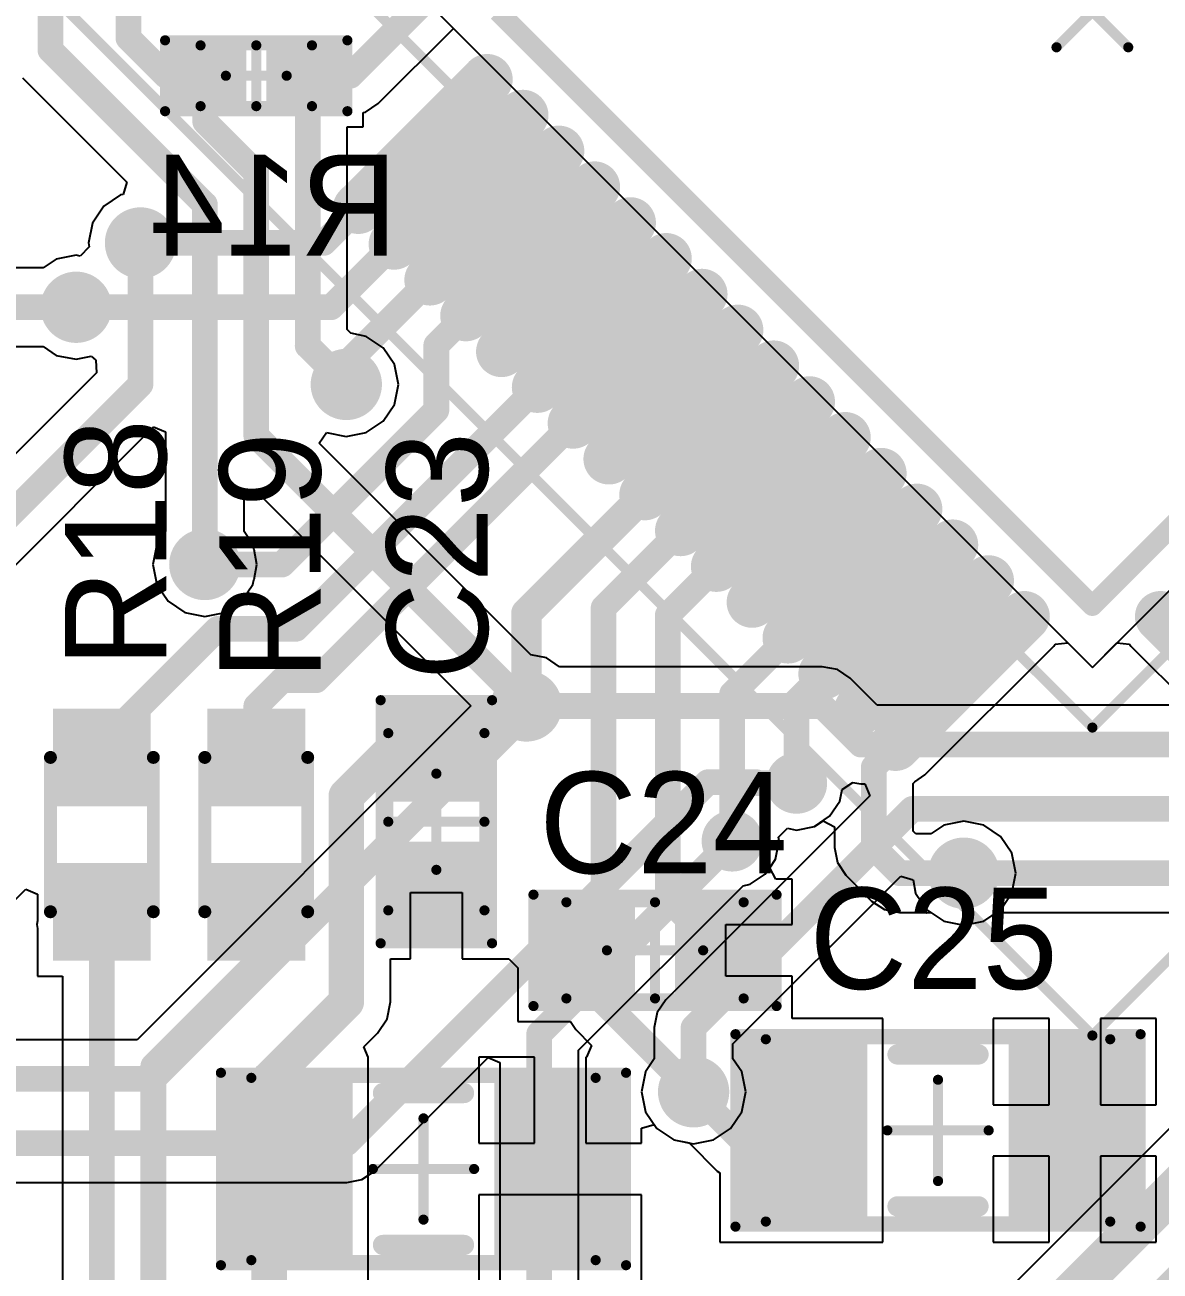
# Model space of a CAD drawing. Header units: millimetres. Extents: x 119.5 to 187.2, y 82 to 144.9.
# Drawn here: x 144.15 to 155.35, y 110.88 to 123.18 of the extents above; entities that cross this region are included whole.
import ezdxf

# ---------------------------------------------------------------- set-up
doc = ezdxf.new("R2010")
doc.units = ezdxf.units.MM
for name, color, linetype in [('BottomLayer', 5, 'Continuous'), ('BottomOverlay', 54, 'Continuous'), ('BottomPaste', 16, 'Continuous'), ('BottomSolder', 6, 'Continuous'), ('KeepOutLayer', 6, 'Continuous'), ('Mechanical13', 56, 'Continuous'), ('Mechanical15', 56, 'Continuous'), ('MultiLayer', 9, 'Continuous'), ('TopLayer', 1, 'Continuous'), ('TopOverlay', 2, 'Continuous'), ('TopPaste', 8, 'Continuous'), ('TopSolder', 216, 'Continuous'), ('ViaHoleLayer', 16, 'Continuous')]:
    doc.layers.add(name, color=color, linetype=linetype)

msp = doc.modelspace()

# ---------------------------------------------------------------- linework, layer by layer
at = {"layer": 'BottomLayer'}
for p, q in [((154.686, 116.84), (161.163, 123.317)), ((147.635, 122.407), (148.377, 123.149)), ((148.377, 123.149), (154.686, 116.84)), ((144.124, 122.661), (145.153, 121.632)), ((147.485, 122.318), (147.508, 122.323)), ((147.485, 122.178), (147.485, 122.318)), ((147.508, 122.323), (147.635, 122.407)), ((147.327, 120.176), (147.327, 122.178)), ((147.327, 122.178), (147.485, 122.178)), ((145.153, 121.632), (145.116, 121.511)), ((145.091, 121.506), (144.925, 121.394)), ((145.116, 121.511), (145.091, 121.506)), ((144.925, 121.394), (144.813, 121.228)), ((144.813, 121.228), (144.774, 121.031)), ((144.782, 120.992), (144.692, 120.902)), ((144.774, 121.031), (144.782, 120.992)), ((144.456, 120.871), (144.327, 120.784)), ((144.653, 120.91), (144.456, 120.871)), ((144.692, 120.902), (144.653, 120.91)), ((144.327, 120.784), (143.637, 120.784)), ((147.364, 120.139), (147.327, 120.176)), ((147.517, 120.109), (147.364, 120.139)), ((147.683, 119.997), (147.517, 120.109)), ((143.798, 120.008), (144.327, 120.008)), ((144.327, 120.008), (144.456, 119.921)), ((147.795, 119.831), (147.683, 119.997)), ((144.456, 119.921), (144.653, 119.882)), ((144.653, 119.882), (144.801, 119.912)), ((144.801, 119.912), (144.846, 119.875)), ((144.846, 119.875), (144.853, 119.748)), ((144.853, 119.748), (142.747, 117.642)), ((147.834, 119.634), (147.795, 119.831)), ((147.795, 119.437), (147.834, 119.634)), ((147.683, 119.271), (147.795, 119.437)), ((147.517, 119.159), (147.683, 119.271)), ((143.296, 117.093), (145.417, 119.214)), ((145.417, 119.214), (145.535, 119.165)), ((145.535, 119.165), (145.535, 118.182)), ((147.053, 119.054), (147.123, 119.159)), ((147.123, 119.159), (147.32, 119.12)), ((147.32, 119.12), (147.517, 119.159)), ((149.142, 116.964), (147.053, 119.054)), ((146.311, 118.53), (146.429, 118.579)), ((146.311, 118.182), (146.311, 118.53)), ((146.429, 118.579), (148.549, 116.459)), ((145.535, 118.182), (145.448, 118.053)), ((146.398, 118.053), (146.311, 118.182)), ((145.448, 118.053), (145.409, 117.856)), ((146.407, 118.008), (146.398, 118.053)), ((146.409, 118.005), (146.407, 118.008)), ((146.438, 117.856), (146.409, 118.005)), ((145.409, 117.856), (145.448, 117.659)), ((146.409, 117.707), (146.438, 117.856)), ((145.448, 117.659), (145.56, 117.493)), ((146.286, 117.493), (146.398, 117.659)), ((146.398, 117.659), (146.407, 117.704)), ((146.407, 117.704), (146.409, 117.707)), ((145.56, 117.493), (145.726, 117.381)), ((146.12, 117.381), (146.286, 117.493)), ((145.726, 117.381), (145.923, 117.342)), ((145.923, 117.342), (146.12, 117.381)), ((149.295, 116.934), (149.142, 116.964)), ((149.424, 116.847), (149.295, 116.934)), ((152.019, 116.847), (149.424, 116.847)), ((152.168, 116.818), (152.019, 116.847)), ((152.294, 116.734), (152.168, 116.818)), ((152.561, 116.466), (152.294, 116.734)), ((148.549, 116.459), (145.254, 113.164)), ((158.678, 116.466), (152.561, 116.466)), ((152.215, 115.635), (152.321, 115.705)), ((152.321, 115.705), (152.4, 115.69)), ((152.4, 115.69), (152.439, 115.69)), ((152.439, 115.69), (152.488, 115.572)), ((152.488, 115.572), (150.474, 113.559)), ((152.193, 115.52), (152.215, 115.635)), ((152.092, 115.37), (152.193, 115.52)), ((151.942, 115.269), (152.092, 115.37)), ((151.586, 115.162), (151.675, 115.252)), ((151.675, 115.252), (151.765, 115.234)), ((151.765, 115.234), (151.942, 115.269)), ((151.558, 114.948), (151.593, 115.126)), ((151.593, 115.126), (151.586, 115.162)), ((151.457, 114.798), (151.558, 114.948)), ((149.613, 113.06), (151.238, 114.684)), ((151.137, 113.123), (152.794, 114.779)), ((151.238, 114.684), (151.307, 114.698)), ((151.307, 114.698), (151.457, 114.798)), ((152.794, 114.779), (152.915, 114.742)), ((152.915, 114.742), (152.941, 114.611)), ((152.941, 114.611), (153.053, 114.445)), ((153.053, 114.445), (153.219, 114.333)), ((153.219, 114.333), (153.416, 114.294)), ((153.416, 114.294), (153.613, 114.333)), ((153.613, 114.333), (153.742, 114.42)), ((153.742, 114.42), (155.753, 114.42)), ((150.474, 113.559), (150.39, 113.433)), ((150.39, 113.433), (150.361, 113.284)), ((150.361, 113.284), (150.361, 112.975)), ((145.254, 113.164), (143.371, 113.164)), ((151.137, 112.975), (151.137, 113.123)), ((147.599, 111.866), (148.719, 112.987)), ((148.719, 112.987), (148.837, 112.938)), ((149.613, 108.948), (149.613, 113.06)), ((150.361, 112.975), (150.274, 112.846)), ((151.224, 112.846), (151.137, 112.975)), ((148.837, 112.938), (148.837, 108.948)), ((150.274, 112.846), (150.235, 112.649)), ((151.263, 112.649), (151.224, 112.846)), ((150.235, 112.649), (150.274, 112.452)), ((151.224, 112.452), (151.263, 112.649)), ((150.274, 112.452), (150.386, 112.286)), ((151.112, 112.286), (151.224, 112.452)), ((150.386, 112.286), (150.552, 112.174)), ((150.946, 112.174), (151.112, 112.286)), ((155.448, 112.287), (153.097, 109.937)), ((150.552, 112.174), (150.749, 112.135)), ((150.749, 112.135), (150.946, 112.174)), ((147.473, 111.782), (147.599, 111.866)), ((147.599, 111.866), (147.599, 111.866)), ((147.599, 111.866), (147.599, 111.866)), ((138.938, 111.753), (147.324, 111.753)), ((147.324, 111.753), (147.473, 111.782))]:
    msp.add_line(p, q, dxfattribs=at)
for points, const_width in [([(147.36, 122.682), (153.924, 129.246)], 0.254), ([(144.399, 122.936), (144.399, 124.347)], 0.254), ([(145.169, 123.055), (145.169, 123.698)], 0.254), ([(145.169, 123.055), (145.542, 122.682)], 0.254), ([(144.399, 122.936), (145.923, 121.412)], 0.254), ([(145.542, 122.682), (145.931, 122.682)], 0.254), ([(145.931, 122.593), (145.931, 122.682)], 0.254), ([(146.939, 122.682), (147.36, 122.682)], 0.254), ([(146.939, 120.015), (146.939, 122.682)], 0.254), ([(145.927, 122.228), (145.931, 122.593)], 0.254), ([(145.927, 122.228), (146.396, 121.758)], 0.254), ([(146.431, 119.126), (146.431, 121.758)], 0.254), ([(145.923, 117.856), (145.923, 121.412)], 0.254), ([(145.288, 119.634), (145.288, 121.031)], 0.254), ([(143.637, 120.396), (144.653, 120.396)], 0.254), ([(146.939, 120.015), (147.32, 119.634)], 0.254), ([(142.367, 116.713), (145.288, 119.634)], 0.254), ([(146.431, 119.126), (149.098, 116.459)], 0.254), ([(145.923, 117.856), (146.05, 117.856)], 0.254), ([(145.415, 112.776), (149.098, 116.459)], 0.254), ([(149.098, 116.459), (152.019, 116.459)], 0.254), ([(152.019, 116.459), (152.4, 116.078)], 0.254), ([(152.4, 116.078), (159.004, 116.078)], 0.254), ([(147.324, 112.141), (150.889, 115.706)], 0.254), ([(150.889, 115.706), (151.371, 115.706)], 0.254), ([(151.371, 115.706), (151.38, 115.697)], 0.254), ([(151.38, 115.697), (151.765, 115.697)], 0.254), ([(150.749, 113.284), (152.908, 115.443)], 0.254), ([(152.908, 115.443), (163.322, 115.443)], 0.254), ([(149.225, 113.221), (151.13, 115.126)], 0.254), ([(153.416, 114.808), (164.465, 114.808)], 0.254), ([(149.225, 108.712), (149.225, 113.221)], 0.254), ([(150.749, 112.649), (150.749, 113.284)], 0.254), ([(139.065, 112.776), (145.415, 112.776)], 0.254), ([(138.938, 112.141), (147.324, 112.141)], 0.254), ([(153.289, 109.474), (155.775, 111.96)], 0.4), ([(153.035, 108.331), (155.956, 111.252)], 0.254)]:
    msp.add_lwpolyline(points, dxfattribs=dict(at, const_width=const_width))
for points, const_width in [([(145.105, 123.055, 1), (145.232, 123.055, 1)], 0.127), ([(145.105, 123.055, 1), (145.232, 123.055, 1)], 0.127), ([(144.335, 122.936, 1), (144.463, 122.936, 1)], 0.127), ([(144.335, 122.936, 1), (144.463, 122.936, 1)], 0.127), ([(145.478, 122.682, 1), (145.605, 122.682, 1)], 0.127), ([(145.478, 122.682, 1), (145.605, 122.682, 1)], 0.127), ([(145.867, 122.682, 1), (145.994, 122.682, 1)], 0.127), ([(145.867, 122.682, 1), (145.994, 122.682, 1)], 0.127), ([(146.875, 122.682, 1), (147.002, 122.682, 1)], 0.127), ([(146.875, 122.682, 1), (147.002, 122.682, 1)], 0.127), ([(147.296, 122.682, 1), (147.423, 122.682, 1)], 0.127), ([(147.296, 122.682, 1), (147.423, 122.682, 1)], 0.127), ([(145.867, 122.593, 1), (145.994, 122.593, 1)], 0.127), ([(145.867, 122.593, 1), (145.994, 122.593, 1)], 0.127), ([(145.864, 122.228, 1), (145.991, 122.228, 1)], 0.127), ([(145.864, 122.228, 1), (145.991, 122.228, 1)], 0.127), ([(146.333, 121.758, 1), (146.46, 121.758, 1)], 0.127), ([(146.368, 121.758, 1), (146.494, 121.758, 1)], 0.127), ([(145.859, 121.412, 1), (145.987, 121.412, 1)], 0.127), ([(145.859, 121.412, 1), (145.987, 121.412, 1)], 0.127), ([(145.163, 121.031, 1), (145.413, 121.031, 1)], 0.25), ([(145.225, 121.031, 1), (145.351, 121.031, 1)], 0.127), ([(144.528, 120.396, 1), (144.778, 120.396, 1)], 0.25), ([(144.589, 120.396, 1), (144.716, 120.396, 1)], 0.127), ([(146.875, 120.015, 1), (147.002, 120.015, 1)], 0.127), ([(146.875, 120.015, 1), (147.002, 120.015, 1)], 0.127), ([(147.195, 119.634, 1), (147.445, 119.634, 1)], 0.25), ([(145.225, 119.634, 1), (145.351, 119.634, 1)], 0.127), ([(145.225, 119.634, 1), (145.351, 119.634, 1)], 0.127), ([(147.256, 119.634, 1), (147.383, 119.634, 1)], 0.127), ([(146.368, 119.126, 1), (146.494, 119.126, 1)], 0.127), ([(146.368, 119.126, 1), (146.494, 119.126, 1)], 0.127), ([(145.798, 117.856, 1), (146.048, 117.856, 1)], 0.25), ([(145.859, 117.856, 1), (145.987, 117.856, 1)], 0.127), ([(145.859, 117.856, 1), (145.987, 117.856, 1)], 0.127), ([(145.987, 117.856, 1), (146.113, 117.856, 1)], 0.127), ([(148.973, 116.459, 1), (149.223, 116.459, 1)], 0.25), ([(149.035, 116.459, 1), (149.161, 116.459, 1)], 0.127), ([(149.035, 116.459, 1), (149.161, 116.459, 1)], 0.127), ([(149.035, 116.459, 1), (149.161, 116.459, 1)], 0.127), ([(151.956, 116.459, 1), (152.083, 116.459, 1)], 0.127), ([(151.956, 116.459, 1), (152.083, 116.459, 1)], 0.127), ([(152.337, 116.078, 1), (152.464, 116.078, 1)], 0.127), ([(152.337, 116.078, 1), (152.464, 116.078, 1)], 0.127), ([(150.826, 115.706, 1), (150.953, 115.706, 1)], 0.127), ([(150.826, 115.706, 1), (150.953, 115.706, 1)], 0.127), ([(151.307, 115.706, 1), (151.434, 115.706, 1)], 0.127), ([(151.307, 115.706, 1), (151.434, 115.706, 1)], 0.127), ([(151.317, 115.697, 1), (151.444, 115.697, 1)], 0.127), ([(151.317, 115.697, 1), (151.444, 115.697, 1)], 0.127), ([(151.665, 115.697, 1), (151.865, 115.697, 1)], 0.2), ([(151.702, 115.697, 1), (151.828, 115.697, 1)], 0.127), ([(152.845, 115.443, 1), (152.971, 115.443, 1)], 0.127), ([(152.845, 115.443, 1), (152.971, 115.443, 1)], 0.127), ([(151.03, 115.126, 1), (151.23, 115.126, 1)], 0.2), ([(151.066, 115.126, 1), (151.194, 115.126, 1)], 0.127), ([(153.291, 114.808, 1), (153.541, 114.808, 1)], 0.25), ([(153.352, 114.808, 1), (153.48, 114.808, 1)], 0.127), ([(149.161, 113.221, 1), (149.288, 113.221, 1)], 0.127), ([(149.161, 113.221, 1), (149.288, 113.221, 1)], 0.127), ([(150.685, 113.284, 1), (150.812, 113.284, 1)], 0.127), ([(150.685, 113.284, 1), (150.812, 113.284, 1)], 0.127), ([(145.351, 112.776, 1), (145.478, 112.776, 1)], 0.127), ([(145.351, 112.776, 1), (145.478, 112.776, 1)], 0.127), ([(150.624, 112.649, 1), (150.874, 112.649, 1)], 0.25), ([(150.685, 112.649, 1), (150.812, 112.649, 1)], 0.127), ([(147.26, 112.141, 1), (147.387, 112.141, 1)], 0.127), ([(147.26, 112.141, 1), (147.387, 112.141, 1)], 0.127)]:
    msp.add_lwpolyline(points, format="xyb", close=True, dxfattribs=dict(at, const_width=const_width))
for points in [[(146.231, 122.432), (146.231, 122.932), (145.631, 122.432), (145.631, 122.932)], [(147.231, 122.432), (147.231, 122.932), (146.631, 122.432), (146.631, 122.932)]]:
    msp.add_solid(points, dxfattribs=at)
at = {"layer": 'BottomPaste'}
for points in [[(146.231, 122.432), (146.231, 122.932), (145.631, 122.432), (145.631, 122.932)], [(147.231, 122.432), (147.231, 122.932), (146.631, 122.432), (146.631, 122.932)]]:
    msp.add_solid(points, dxfattribs=at)
at = {"layer": 'BottomSolder'}
for points, const_width in [([(145.112, 121.031, 1), (145.464, 121.031, 1)], 0.352), ([(144.477, 120.396, 1), (144.829, 120.396, 1)], 0.352), ([(147.144, 119.634, 1), (147.496, 119.634, 1)], 0.352), ([(145.747, 117.856, 1), (146.099, 117.856, 1)], 0.352), ([(148.922, 116.459, 1), (149.274, 116.459, 1)], 0.352), ([(151.614, 115.697, 1), (151.916, 115.697, 1)], 0.302), ([(150.979, 115.126, 1), (151.281, 115.126, 1)], 0.302), ([(153.24, 114.808, 1), (153.592, 114.808, 1)], 0.352), ([(150.573, 112.649, 1), (150.925, 112.649, 1)], 0.352)]:
    msp.add_lwpolyline(points, format="xyb", close=True, dxfattribs=dict(at, const_width=const_width))
for points in [[(146.333, 122.33), (146.333, 123.034), (145.529, 122.33), (145.529, 123.034)], [(147.333, 122.33), (147.333, 123.034), (146.529, 122.33), (146.529, 123.034)]]:
    msp.add_solid(points, dxfattribs=at)
at = {"layer": 'KeepOutLayer'}
for p, q in [((148.209, 123.317), (154.686, 116.84)), ((154.686, 116.84), (161.163, 123.317))]:
    msp.add_line(p, q, dxfattribs=at)
at = {"layer": 'Mechanical13', "const_width": 0.1}
for points in [[(147.615, 123.317), (154.686, 116.246)], [(154.686, 116.246), (161.757, 123.317)], [(145.881, 122.982), (146.981, 122.982)], [(145.881, 122.382), (145.881, 122.982)], [(146.981, 122.382), (146.981, 122.982)], [(145.881, 122.382), (146.981, 122.382)], [(147.734, 116.191), (148.684, 116.191)], [(147.734, 114.441), (147.734, 116.191)], [(148.684, 114.441), (148.684, 116.191)], [(149.493, 113.571), (149.493, 114.521)], [(149.493, 114.521), (151.243, 114.521)], [(151.243, 113.571), (151.243, 114.521)], [(147.734, 114.441), (148.684, 114.441)], [(149.493, 113.571), (151.243, 113.571)], [(151.462, 113.168), (154.862, 113.168)], [(151.462, 111.368), (151.462, 113.168)], [(154.862, 111.368), (154.862, 113.168)], [(146.382, 112.787), (149.782, 112.787)], [(146.382, 110.987), (146.382, 112.787)], [(149.782, 110.987), (149.782, 112.787)], [(151.462, 111.368), (154.862, 111.368)], [(146.382, 110.987), (149.782, 110.987)]]:
    msp.add_lwpolyline(points, dxfattribs=at)
at = {"layer": 'Mechanical13', "const_width": 0.05}
for points in [[(145.856, 122.982, 1), (145.906, 122.982, 1)], [(145.856, 122.982, 1), (145.906, 122.982, 1)], [(146.956, 122.982, 1), (147.006, 122.982, 1)], [(146.956, 122.982, 1), (147.006, 122.982, 1)], [(145.856, 122.382, 1), (145.906, 122.382, 1)], [(145.856, 122.382, 1), (145.906, 122.382, 1)], [(146.956, 122.382, 1), (147.006, 122.382, 1)], [(146.956, 122.382, 1), (147.006, 122.382, 1)], [(154.661, 116.246, 1), (154.711, 116.246, 1)], [(154.661, 116.246, 1), (154.711, 116.246, 1)], [(147.709, 116.191, 1), (147.759, 116.191, 1)], [(147.709, 116.191, 1), (147.759, 116.191, 1)], [(148.659, 116.191, 1), (148.709, 116.191, 1)], [(148.659, 116.191, 1), (148.709, 116.191, 1)], [(149.468, 114.521, 1), (149.518, 114.521, 1)], [(149.468, 114.521, 1), (149.518, 114.521, 1)], [(151.218, 114.521, 1), (151.268, 114.521, 1)], [(151.218, 114.521, 1), (151.268, 114.521, 1)], [(147.709, 114.441, 1), (147.759, 114.441, 1)], [(147.709, 114.441, 1), (147.759, 114.441, 1)], [(148.659, 114.441, 1), (148.709, 114.441, 1)], [(148.659, 114.441, 1), (148.709, 114.441, 1)], [(149.468, 113.571, 1), (149.518, 113.571, 1)], [(149.468, 113.571, 1), (149.518, 113.571, 1)], [(151.218, 113.571, 1), (151.268, 113.571, 1)], [(151.218, 113.571, 1), (151.268, 113.571, 1)], [(151.437, 113.168, 1), (151.487, 113.168, 1)], [(151.437, 113.168, 1), (151.487, 113.168, 1)], [(154.837, 113.168, 1), (154.887, 113.168, 1)], [(154.837, 113.168, 1), (154.887, 113.168, 1)], [(146.357, 112.787, 1), (146.407, 112.787, 1)], [(146.357, 112.787, 1), (146.407, 112.787, 1)], [(149.757, 112.787, 1), (149.807, 112.787, 1)], [(149.757, 112.787, 1), (149.807, 112.787, 1)], [(151.437, 111.368, 1), (151.487, 111.368, 1)], [(151.437, 111.368, 1), (151.487, 111.368, 1)], [(154.837, 111.368, 1), (154.887, 111.368, 1)], [(154.837, 111.368, 1), (154.887, 111.368, 1)], [(146.357, 110.987, 1), (146.407, 110.987, 1)], [(146.357, 110.987, 1), (146.407, 110.987, 1)], [(149.757, 110.987, 1), (149.807, 110.987, 1)], [(149.757, 110.987, 1), (149.807, 110.987, 1)]]:
    msp.add_lwpolyline(points, format="xyb", close=True, dxfattribs=at)
at = {"layer": 'Mechanical15', "const_width": 0.1}
for points in [[(154.332, 122.963), (155.04, 123.671)], [(154.332, 123.671), (155.04, 122.963)], [(144.574, 123.317), (154.686, 113.205)], [(154.686, 113.205), (164.798, 123.317)], [(145.531, 123.032), (147.331, 123.032)], [(145.531, 122.332), (145.531, 123.032)], [(147.331, 122.332), (147.331, 123.032)], [(146.431, 122.382), (146.431, 122.982)], [(146.131, 122.682), (146.731, 122.682)], [(145.531, 122.332), (147.331, 122.332)], [(147.659, 116.516), (148.759, 116.516)], [(147.659, 114.116), (147.659, 116.516)], [(148.759, 114.116), (148.759, 116.516)], [(148.209, 114.841), (148.209, 115.791)], [(147.734, 115.316), (148.684, 115.316)], [(149.168, 113.496), (149.168, 114.596)], [(149.168, 114.596), (151.568, 114.596)], [(150.368, 113.571), (150.368, 114.521)], [(151.568, 113.496), (151.568, 114.596)], [(147.659, 114.116), (148.759, 114.116)], [(149.893, 114.046), (150.843, 114.046)], [(149.168, 113.496), (151.568, 113.496)], [(151.162, 113.218), (155.162, 113.218)], [(151.162, 111.318), (151.162, 113.218)], [(155.162, 111.318), (155.162, 113.218)], [(146.082, 112.837), (150.082, 112.837)], [(146.082, 110.937), (146.082, 112.837)], [(150.082, 110.937), (150.082, 112.837)], [(153.162, 111.768), (153.162, 112.768)], [(148.082, 111.387), (148.082, 112.387)], [(152.662, 112.268), (153.662, 112.268)], [(147.582, 111.887), (148.582, 111.887)], [(151.162, 111.318), (155.162, 111.318)], [(146.082, 110.937), (150.082, 110.937)]]:
    msp.add_lwpolyline(points, dxfattribs=at)
at = {"layer": 'Mechanical15', "const_width": 0.05}
for points in [[(145.506, 123.032, 1), (145.556, 123.032, 1)], [(145.506, 123.032, 1), (145.556, 123.032, 1)], [(147.306, 123.032, 1), (147.356, 123.032, 1)], [(147.306, 123.032, 1), (147.356, 123.032, 1)], [(146.406, 122.982, 1), (146.456, 122.982, 1)], [(154.307, 122.963, 1), (154.357, 122.963, 1)], [(155.015, 122.963, 1), (155.065, 122.963, 1)], [(146.106, 122.682, 1), (146.156, 122.682, 1)], [(146.706, 122.682, 1), (146.756, 122.682, 1)], [(145.506, 122.332, 1), (145.556, 122.332, 1)], [(145.506, 122.332, 1), (145.556, 122.332, 1)], [(146.406, 122.382, 1), (146.456, 122.382, 1)], [(147.306, 122.332, 1), (147.356, 122.332, 1)], [(147.306, 122.332, 1), (147.356, 122.332, 1)], [(147.634, 116.516, 1), (147.684, 116.516, 1)], [(147.634, 116.516, 1), (147.684, 116.516, 1)], [(148.734, 116.516, 1), (148.784, 116.516, 1)], [(148.734, 116.516, 1), (148.784, 116.516, 1)], [(148.184, 115.791, 1), (148.234, 115.791, 1)], [(147.709, 115.316, 1), (147.759, 115.316, 1)], [(148.659, 115.316, 1), (148.709, 115.316, 1)], [(148.184, 114.841, 1), (148.234, 114.841, 1)], [(149.143, 114.596, 1), (149.193, 114.596, 1)], [(149.143, 114.596, 1), (149.193, 114.596, 1)], [(150.343, 114.521, 1), (150.393, 114.521, 1)], [(151.543, 114.596, 1), (151.593, 114.596, 1)], [(151.543, 114.596, 1), (151.593, 114.596, 1)], [(147.634, 114.116, 1), (147.684, 114.116, 1)], [(147.634, 114.116, 1), (147.684, 114.116, 1)], [(148.734, 114.116, 1), (148.784, 114.116, 1)], [(148.734, 114.116, 1), (148.784, 114.116, 1)], [(149.868, 114.046, 1), (149.918, 114.046, 1)], [(150.818, 114.046, 1), (150.868, 114.046, 1)], [(150.343, 113.571, 1), (150.393, 113.571, 1)], [(149.143, 113.496, 1), (149.193, 113.496, 1)], [(149.143, 113.496, 1), (149.193, 113.496, 1)], [(151.543, 113.496, 1), (151.593, 113.496, 1)], [(151.543, 113.496, 1), (151.593, 113.496, 1)], [(151.137, 113.218, 1), (151.187, 113.218, 1)], [(151.137, 113.218, 1), (151.187, 113.218, 1)], [(154.661, 113.205, 1), (154.711, 113.205, 1)], [(154.661, 113.205, 1), (154.711, 113.205, 1)], [(155.137, 113.218, 1), (155.187, 113.218, 1)], [(155.137, 113.218, 1), (155.187, 113.218, 1)], [(146.057, 112.837, 1), (146.107, 112.837, 1)], [(146.057, 112.837, 1), (146.107, 112.837, 1)], [(150.057, 112.837, 1), (150.107, 112.837, 1)], [(150.057, 112.837, 1), (150.107, 112.837, 1)], [(153.137, 112.768, 1), (153.187, 112.768, 1)], [(148.057, 112.387, 1), (148.107, 112.387, 1)], [(152.637, 112.268, 1), (152.687, 112.268, 1)], [(153.637, 112.268, 1), (153.687, 112.268, 1)], [(147.557, 111.887, 1), (147.607, 111.887, 1)], [(148.557, 111.887, 1), (148.607, 111.887, 1)], [(153.137, 111.768, 1), (153.187, 111.768, 1)], [(148.057, 111.387, 1), (148.107, 111.387, 1)], [(151.137, 111.318, 1), (151.187, 111.318, 1)], [(151.137, 111.318, 1), (151.187, 111.318, 1)], [(155.137, 111.318, 1), (155.187, 111.318, 1)], [(155.137, 111.318, 1), (155.187, 111.318, 1)], [(146.057, 110.937, 1), (146.107, 110.937, 1)], [(146.057, 110.937, 1), (146.107, 110.937, 1)], [(150.057, 110.937, 1), (150.107, 110.937, 1)], [(150.057, 110.937, 1), (150.107, 110.937, 1)]]:
    msp.add_lwpolyline(points, format="xyb", close=True, dxfattribs=at)
at = {"layer": 'MultiLayer'}
for points, const_width in [([(145.163, 121.031, 1), (145.413, 121.031, 1)], 0.25), ([(144.528, 120.396, 1), (144.778, 120.396, 1)], 0.25), ([(147.195, 119.634, 1), (147.445, 119.634, 1)], 0.25), ([(145.798, 117.856, 1), (146.048, 117.856, 1)], 0.25), ([(148.973, 116.459, 1), (149.223, 116.459, 1)], 0.25), ([(151.665, 115.697, 1), (151.865, 115.697, 1)], 0.2), ([(151.03, 115.126, 1), (151.23, 115.126, 1)], 0.2), ([(153.291, 114.808, 1), (153.541, 114.808, 1)], 0.25), ([(150.624, 112.649, 1), (150.874, 112.649, 1)], 0.25)]:
    msp.add_lwpolyline(points, format="xyb", close=True, dxfattribs=dict(at, const_width=const_width))
at = {"layer": 'TopLayer'}
for p, q in [((153.033, 115.778), (154.306, 117.051)), ((154.306, 117.051), (154.318, 117.069)), ((154.318, 117.069), (154.444, 117.082)), ((154.444, 117.082), (154.686, 116.84)), ((154.686, 116.84), (154.928, 117.082)), ((154.928, 117.082), (155.054, 117.069)), ((155.054, 117.069), (155.066, 117.051)), ((155.066, 117.051), (156.33, 115.788)), ((152.915, 115.694), (152.933, 115.711)), ((152.915, 115.223), (152.915, 115.694)), ((152.933, 115.711), (153.033, 115.778)), ((151.942, 115.269), (152.027, 115.326)), ((152.027, 115.326), (152.139, 115.266)), ((153.416, 115.322), (153.219, 115.283)), ((153.613, 115.283), (153.416, 115.322)), ((151.586, 115.162), (151.675, 115.252)), ((151.675, 115.252), (151.765, 115.234)), ((151.765, 115.234), (151.942, 115.269)), ((152.139, 115.266), (152.139, 115.062)), ((152.942, 115.196), (152.915, 115.223)), ((153.09, 115.196), (152.942, 115.196)), ((153.219, 115.283), (153.09, 115.196)), ((153.779, 115.171), (153.613, 115.283)), ((151.558, 114.948), (151.593, 115.126)), ((151.593, 115.126), (151.586, 115.162)), ((152.139, 115.062), (152.139, 115.062)), ((152.139, 115.062), (152.139, 115.062)), ((152.139, 115.062), (152.168, 114.913)), ((153.891, 115.005), (153.779, 115.171)), ((151.5, 114.862), (151.558, 114.948)), ((153.93, 114.808), (153.891, 115.005)), ((151.56, 114.75), (151.5, 114.862)), ((152.168, 114.913), (152.252, 114.787)), ((153.891, 114.611), (153.93, 114.808)), ((151.722, 114.75), (151.56, 114.75)), ((151.722, 114.3), (151.722, 114.75)), ((152.252, 114.787), (152.506, 114.533)), ((143.404, 113.898), (144.155, 114.649)), ((144.155, 114.649), (144.272, 114.601)), ((144.272, 114.601), (144.272, 114.338)), ((147.955, 113.962), (147.955, 114.616)), ((147.955, 114.616), (148.463, 114.616)), ((148.463, 114.616), (148.463, 113.962)), ((153.779, 114.445), (153.891, 114.611)), ((152.506, 114.533), (152.506, 114.533)), ((152.506, 114.533), (152.506, 114.533)), ((152.506, 114.533), (152.506, 114.533)), ((152.506, 114.533), (152.506, 114.533)), ((152.506, 114.533), (152.632, 114.449)), ((152.632, 114.449), (152.781, 114.42)), ((153.613, 114.333), (153.779, 114.445)), ((144.272, 114.338), (144.265, 114.3)), ((152.781, 114.42), (153.09, 114.42)), ((153.09, 114.42), (153.219, 114.333)), ((153.219, 114.333), (153.416, 114.294)), ((153.416, 114.294), (153.613, 114.333)), ((144.265, 114.3), (144.272, 114.262)), ((144.272, 114.262), (144.272, 113.792)), ((151.068, 113.792), (151.068, 114.3)), ((151.068, 114.3), (151.722, 114.3)), ((147.757, 113.538), (147.757, 113.962)), ((147.757, 113.962), (147.955, 113.962)), ((148.463, 113.962), (148.913, 113.962)), ((148.913, 113.962), (148.913, 113.962)), ((148.913, 113.962), (148.924, 113.962)), ((148.924, 113.962), (149.014, 113.872)), ((149.014, 113.872), (149.014, 113.342)), ((144.272, 113.792), (144.519, 113.792)), ((144.519, 113.792), (144.519, 108.839)), ((151.722, 113.792), (151.068, 113.792)), ((151.722, 113.372), (151.722, 113.792)), ((147.724, 113.371), (147.757, 113.538)), ((147.629, 113.229), (147.724, 113.371)), ((149.014, 113.342), (149.533, 113.342)), ((149.533, 113.342), (149.585, 113.263)), ((152.616, 113.372), (151.722, 113.372)), ((152.616, 111.164), (152.616, 113.372)), ((154.258, 113.372), (153.708, 113.372)), ((153.708, 113.372), (153.708, 112.522)), ((154.258, 112.522), (154.258, 113.372)), ((155.316, 113.372), (154.766, 113.372)), ((154.766, 113.372), (154.766, 112.522)), ((155.316, 112.522), (155.316, 113.372)), ((147.494, 113.093), (147.629, 113.229)), ((149.585, 113.263), (149.74, 113.108)), ((147.536, 112.991), (147.494, 113.093)), ((149.74, 113.108), (149.692, 112.991)), ((147.536, 110.783), (147.536, 112.991)), ((147.536, 112.991), (147.536, 112.991)), ((147.536, 112.991), (147.536, 112.991)), ((149.178, 112.991), (148.628, 112.991)), ((148.628, 112.991), (148.628, 112.141)), ((149.178, 112.141), (149.178, 112.991)), ((149.692, 112.991), (149.686, 112.991)), ((149.686, 112.991), (149.686, 112.141)), ((153.708, 112.522), (154.258, 112.522)), ((154.766, 112.522), (155.316, 112.522)), ((150.236, 112.291), (150.358, 112.328)), ((150.236, 112.141), (150.236, 112.291)), ((150.358, 112.328), (150.386, 112.286)), ((150.386, 112.286), (150.552, 112.174)), ((148.628, 112.141), (149.178, 112.141)), ((149.686, 112.141), (150.236, 112.141)), ((150.552, 112.174), (150.705, 112.144)), ((150.705, 112.144), (150.982, 111.866)), ((154.258, 112.014), (153.708, 112.014)), ((153.708, 112.014), (153.708, 111.164)), ((154.258, 111.164), (154.258, 112.014)), ((155.316, 112.014), (154.766, 112.014)), ((154.766, 112.014), (154.766, 111.164)), ((155.316, 111.164), (155.316, 112.014)), ((150.982, 111.866), (151.008, 111.849)), ((151.008, 111.849), (151.008, 111.164)), ((150.236, 111.633), (148.628, 111.633)), ((148.628, 111.633), (148.628, 110.783)), ((150.236, 110.783), (150.236, 111.633)), ((151.008, 111.164), (152.616, 111.164)), ((153.708, 111.164), (154.258, 111.164)), ((154.766, 111.164), (155.316, 111.164))]:
    msp.add_line(p, q, dxfattribs=at)
for points, const_width in [([(148.711, 122.645), (147.438, 121.372)], 0.3), ([(149.065, 122.292), (147.792, 121.019)], 0.3), ([(147.097, 121.031), (148.075, 122.009)], 0.254), ([(149.418, 121.938), (148.145, 120.665)], 0.3), ([(147.169, 120.396), (148.428, 121.655)], 0.254), ([(149.772, 121.585), (148.499, 120.312)], 0.3), ([(147.217, 119.737), (148.782, 121.302)], 0.254), ([(150.125, 121.231), (148.852, 119.958)], 0.3), ([(145.161, 121.031), (145.288, 121.031)], 0.254), ([(145.288, 121.031), (147.097, 121.031)], 0.254), ([(148.209, 120.022), (149.135, 120.948)], 0.254), ([(150.479, 120.877), (149.206, 119.605)], 0.3), ([(150.832, 120.524), (149.559, 119.251)], 0.3), ([(144.653, 120.396), (147.169, 120.396)], 0.254), ([(146.822, 117.221), (149.842, 120.241)], 0.254), ([(151.186, 120.17), (149.913, 118.898)], 0.3), ([(148.209, 119.38), (148.209, 120.022)], 0.254), ([(147.021, 116.713), (150.196, 119.888)], 0.254), ([(151.539, 119.817), (150.267, 118.544)], 0.3), ([(151.893, 119.463), (150.62, 118.19)], 0.3), ([(146.685, 117.856), (148.209, 119.38)], 0.254), ([(149.098, 117.375), (150.903, 119.18)], 0.3), ([(152.246, 119.11), (150.974, 117.837)], 0.3), ([(149.86, 117.43), (151.257, 118.827)], 0.254), ([(152.6, 118.756), (151.327, 117.483)], 0.3), ([(150.495, 117.358), (151.61, 118.473)], 0.254), ([(152.954, 118.403), (151.681, 117.13)], 0.3), ([(153.307, 118.049), (152.034, 116.776)], 0.3), ([(145.923, 117.856), (146.685, 117.856)], 0.254), ([(151.13, 116.579), (152.317, 117.766)], 0.254), ([(153.661, 117.696), (152.388, 116.423)], 0.3), ([(149.098, 116.459), (149.098, 117.375)], 0.3), ([(149.86, 113.538), (149.86, 117.43)], 0.254), ([(151.765, 116.507), (152.671, 117.413)], 0.254), ([(150.495, 114.554), (150.495, 117.358)], 0.254), ([(154.014, 117.342), (152.741, 116.069)], 0.3), ([(155.358, 117.342), (156.631, 116.069)], 0.3), ([(144.716, 115.888), (146.05, 117.221)], 0.254), ([(146.05, 117.221), (146.822, 117.221)], 0.254), ([(146.431, 116.459), (146.685, 116.713)], 0.254), ([(146.685, 116.713), (147.021, 116.713)], 0.254), ([(152.527, 115.855), (153.378, 116.706)], 0.254), ([(151.13, 115.126), (151.13, 116.579)], 0.254), ([(146.431, 115.951), (146.431, 116.459)], 0.254), ([(148.655, 116.016), (149.098, 116.459)], 0.35), ([(151.765, 115.697), (151.765, 116.507)], 0.254), ([(147.32, 115.57), (147.766, 116.016)], 0.35), ([(147.766, 116.016), (148.655, 116.016)], 0.35), ([(152.527, 115.062), (152.527, 115.855)], 0.254), ([(147.32, 113.538), (147.32, 115.57)], 0.35), ([(152.527, 115.062), (152.781, 114.808)], 0.254), ([(152.781, 114.808), (153.416, 114.808)], 0.254), ([(146.431, 113.919), (146.431, 114.554)], 0.254), ([(150.495, 114.554), (150.749, 114.3)], 0.254), ([(144.653, 114.3), (144.907, 114.046)], 0.254), ([(144.907, 108.839), (144.907, 114.046)], 0.254), ([(145.415, 112.903), (146.431, 113.919)], 0.254), ([(146.558, 112.776), (147.32, 113.538)], 0.35), ([(149.86, 113.538), (151.257, 112.141)], 0.254), ([(145.415, 109.22), (145.415, 112.903)], 0.254), ([(146.558, 110.109), (146.558, 112.776)], 0.35), ([(151.257, 112.141), (151.511, 112.141)], 0.254)]:
    msp.add_lwpolyline(points, dxfattribs=dict(at, const_width=const_width))
for points, const_width in [([(148.636, 122.645, 1), (148.786, 122.645, 1)], 0.15), ([(148.99, 122.292, 1), (149.14, 122.292, 1)], 0.15), ([(148.011, 122.009, 1), (148.138, 122.009, 1)], 0.127), ([(149.343, 121.938, 1), (149.493, 121.938, 1)], 0.15), ([(148.365, 121.655, 1), (148.492, 121.655, 1)], 0.127), ([(149.697, 121.585, 1), (149.847, 121.585, 1)], 0.15), ([(147.363, 121.372, 1), (147.513, 121.372, 1)], 0.15), ([(148.718, 121.302, 1), (148.845, 121.302, 1)], 0.127), ([(150.05, 121.231, 1), (150.2, 121.231, 1)], 0.15), ([(145.163, 121.031, 1), (145.413, 121.031, 1)], 0.25), ([(145.097, 121.031, 1), (145.225, 121.031, 1)], 0.127), ([(145.225, 121.031, 1), (145.351, 121.031, 1)], 0.127), ([(145.225, 121.031, 1), (145.351, 121.031, 1)], 0.127), ([(147.033, 121.031, 1), (147.16, 121.031, 1)], 0.127), ([(147.033, 121.031, 1), (147.16, 121.031, 1)], 0.127), ([(147.717, 121.019, 1), (147.867, 121.019, 1)], 0.15), ([(149.072, 120.948, 1), (149.199, 120.948, 1)], 0.127), ([(150.404, 120.877, 1), (150.554, 120.877, 1)], 0.15), ([(148.07, 120.665, 1), (148.22, 120.665, 1)], 0.15), ([(144.528, 120.396, 1), (144.778, 120.396, 1)], 0.25), ([(150.757, 120.524, 1), (150.907, 120.524, 1)], 0.15), ([(144.589, 120.396, 1), (144.716, 120.396, 1)], 0.127), ([(147.105, 120.396, 1), (147.232, 120.396, 1)], 0.127), ([(147.105, 120.396, 1), (147.232, 120.396, 1)], 0.127), ([(148.424, 120.312, 1), (148.574, 120.312, 1)], 0.15), ([(149.779, 120.241, 1), (149.906, 120.241, 1)], 0.127), ([(151.111, 120.17, 1), (151.261, 120.17, 1)], 0.15), ([(148.145, 120.022, 1), (148.273, 120.022, 1)], 0.127), ([(148.145, 120.022, 1), (148.273, 120.022, 1)], 0.127), ([(148.777, 119.958, 1), (148.927, 119.958, 1)], 0.15), ([(150.132, 119.888, 1), (150.259, 119.888, 1)], 0.127), ([(147.195, 119.634, 1), (147.445, 119.634, 1)], 0.25), ([(147.153, 119.737, 1), (147.28, 119.737, 1)], 0.127), ([(151.464, 119.817, 1), (151.614, 119.817, 1)], 0.15), ([(149.131, 119.605, 1), (149.281, 119.605, 1)], 0.15), ([(151.818, 119.463, 1), (151.968, 119.463, 1)], 0.15), ([(148.145, 119.38, 1), (148.273, 119.38, 1)], 0.127), ([(148.145, 119.38, 1), (148.273, 119.38, 1)], 0.127), ([(149.484, 119.251, 1), (149.634, 119.251, 1)], 0.15), ([(150.828, 119.18, 1), (150.978, 119.18, 1)], 0.15), ([(152.171, 119.11, 1), (152.321, 119.11, 1)], 0.15), ([(149.838, 118.898, 1), (149.988, 118.898, 1)], 0.15), ([(151.193, 118.827, 1), (151.32, 118.827, 1)], 0.127), ([(152.525, 118.756, 1), (152.675, 118.756, 1)], 0.15), ([(150.192, 118.544, 1), (150.342, 118.544, 1)], 0.15), ([(151.547, 118.473, 1), (151.674, 118.473, 1)], 0.127), ([(152.879, 118.403, 1), (153.029, 118.403, 1)], 0.15), ([(150.545, 118.19, 1), (150.695, 118.19, 1)], 0.15), ([(153.232, 118.049, 1), (153.382, 118.049, 1)], 0.15), ([(145.798, 117.856, 1), (146.048, 117.856, 1)], 0.25), ([(145.859, 117.856, 1), (145.987, 117.856, 1)], 0.127), ([(146.621, 117.856, 1), (146.749, 117.856, 1)], 0.127), ([(146.621, 117.856, 1), (146.749, 117.856, 1)], 0.127), ([(150.899, 117.837, 1), (151.049, 117.837, 1)], 0.15), ([(152.254, 117.766, 1), (152.381, 117.766, 1)], 0.127), ([(153.586, 117.696, 1), (153.736, 117.696, 1)], 0.15), ([(149.023, 117.375, 1), (149.173, 117.375, 1)], 0.15), ([(149.023, 117.375, 1), (149.173, 117.375, 1)], 0.15), ([(149.797, 117.43, 1), (149.923, 117.43, 1)], 0.127), ([(149.797, 117.43, 1), (149.923, 117.43, 1)], 0.127), ([(151.252, 117.483, 1), (151.402, 117.483, 1)], 0.15), ([(152.607, 117.413, 1), (152.734, 117.413, 1)], 0.127), ([(150.431, 117.358, 1), (150.559, 117.358, 1)], 0.127), ([(150.431, 117.358, 1), (150.559, 117.358, 1)], 0.127), ([(153.939, 117.342, 1), (154.089, 117.342, 1)], 0.15), ([(155.283, 117.342, 1), (155.433, 117.342, 1)], 0.15), ([(145.987, 117.221, 1), (146.113, 117.221, 1)], 0.127), ([(145.987, 117.221, 1), (146.113, 117.221, 1)], 0.127), ([(146.759, 117.221, 1), (146.886, 117.221, 1)], 0.127), ([(146.759, 117.221, 1), (146.886, 117.221, 1)], 0.127), ([(151.606, 117.13, 1), (151.756, 117.13, 1)], 0.15), ([(151.959, 116.776, 1), (152.109, 116.776, 1)], 0.15), ([(146.621, 116.713, 1), (146.749, 116.713, 1)], 0.127), ([(146.621, 116.713, 1), (146.749, 116.713, 1)], 0.127), ([(146.958, 116.713, 1), (147.085, 116.713, 1)], 0.127), ([(146.958, 116.713, 1), (147.085, 116.713, 1)], 0.127), ([(153.314, 116.706, 1), (153.441, 116.706, 1)], 0.127), ([(148.973, 116.459, 1), (149.223, 116.459, 1)], 0.25), ([(151.066, 116.579, 1), (151.194, 116.579, 1)], 0.127), ([(151.066, 116.579, 1), (151.194, 116.579, 1)], 0.127), ([(146.368, 116.459, 1), (146.494, 116.459, 1)], 0.127), ([(146.368, 116.459, 1), (146.494, 116.459, 1)], 0.127), ([(149.01, 116.459, 1), (149.186, 116.459, 1)], 0.175), ([(149.023, 116.459, 1), (149.173, 116.459, 1)], 0.15), ([(151.702, 116.507, 1), (151.828, 116.507, 1)], 0.127), ([(151.702, 116.507, 1), (151.828, 116.507, 1)], 0.127), ([(152.313, 116.423, 1), (152.463, 116.423, 1)], 0.15), ([(147.679, 116.016, 1), (147.854, 116.016, 1)], 0.175), ([(147.679, 116.016, 1), (147.854, 116.016, 1)], 0.175), ([(148.568, 116.016, 1), (148.743, 116.016, 1)], 0.175), ([(148.568, 116.016, 1), (148.743, 116.016, 1)], 0.175), ([(152.666, 116.069, 1), (152.816, 116.069, 1)], 0.15), ([(146.368, 115.951, 1), (146.494, 115.951, 1)], 0.127), ([(144.653, 115.888, 1), (144.78, 115.888, 1)], 0.127), ([(152.464, 115.855, 1), (152.59, 115.855, 1)], 0.127), ([(152.464, 115.855, 1), (152.59, 115.855, 1)], 0.127), ([(151.665, 115.697, 1), (151.865, 115.697, 1)], 0.2), ([(151.702, 115.697, 1), (151.828, 115.697, 1)], 0.127), ([(147.232, 115.57, 1), (147.408, 115.57, 1)], 0.175), ([(147.232, 115.57, 1), (147.408, 115.57, 1)], 0.175), ([(151.03, 115.126, 1), (151.23, 115.126, 1)], 0.2), ([(151.066, 115.126, 1), (151.194, 115.126, 1)], 0.127), ([(152.464, 115.062, 1), (152.59, 115.062, 1)], 0.127), ([(152.464, 115.062, 1), (152.59, 115.062, 1)], 0.127), ([(153.291, 114.808, 1), (153.541, 114.808, 1)], 0.25), ([(152.718, 114.808, 1), (152.845, 114.808, 1)], 0.127), ([(152.718, 114.808, 1), (152.845, 114.808, 1)], 0.127), ([(153.352, 114.808, 1), (153.48, 114.808, 1)], 0.127), ([(146.368, 114.554, 1), (146.494, 114.554, 1)], 0.127), ([(150.431, 114.554, 1), (150.559, 114.554, 1)], 0.127), ([(150.431, 114.554, 1), (150.559, 114.554, 1)], 0.127), ([(144.589, 114.3, 1), (144.716, 114.3, 1)], 0.127), ([(150.685, 114.3, 1), (150.812, 114.3, 1)], 0.127), ([(144.844, 114.046, 1), (144.97, 114.046, 1)], 0.127), ([(144.844, 114.046, 1), (144.97, 114.046, 1)], 0.127), ([(146.368, 113.919, 1), (146.494, 113.919, 1)], 0.127), ([(146.368, 113.919, 1), (146.494, 113.919, 1)], 0.127), ([(147.232, 113.538, 1), (147.408, 113.538, 1)], 0.175), ([(147.232, 113.538, 1), (147.408, 113.538, 1)], 0.175), ([(149.797, 113.538, 1), (149.923, 113.538, 1)], 0.127), ([(149.797, 113.538, 1), (149.923, 113.538, 1)], 0.127), ([(145.351, 112.903, 1), (145.478, 112.903, 1)], 0.127), ([(145.351, 112.903, 1), (145.478, 112.903, 1)], 0.127), ([(146.47, 112.776, 1), (146.646, 112.776, 1)], 0.175), ([(146.47, 112.776, 1), (146.646, 112.776, 1)], 0.175), ([(150.624, 112.649, 1), (150.874, 112.649, 1)], 0.25), ([(151.194, 112.141, 1), (151.321, 112.141, 1)], 0.127), ([(151.194, 112.141, 1), (151.321, 112.141, 1)], 0.127), ([(151.447, 112.141, 1), (151.575, 112.141, 1)], 0.127)]:
    msp.add_lwpolyline(points, format="xyb", close=True, dxfattribs=dict(at, const_width=const_width))
for points in [[(148.659, 116.416), (147.759, 116.416), (148.659, 115.616), (147.759, 115.616)], [(144.526, 116.332), (144.526, 115.57), (145.288, 116.332), (145.288, 115.57)], [(146.05, 116.332), (146.05, 115.57), (146.812, 116.332), (146.812, 115.57)], [(148.659, 115.016), (147.759, 115.016), (148.659, 114.216), (147.759, 114.216)], [(144.526, 114.808), (144.526, 114.046), (145.288, 114.808), (145.288, 114.046)], [(146.05, 114.808), (146.05, 114.046), (146.812, 114.808), (146.812, 114.046)], [(149.268, 114.496), (149.268, 113.596), (150.068, 114.496), (150.068, 113.596)], [(150.668, 114.496), (150.668, 113.596), (151.468, 114.496), (151.468, 113.596)], [(151.262, 113.118), (151.262, 111.418), (152.362, 113.118), (152.362, 111.418)], [(153.962, 113.118), (153.962, 111.418), (155.062, 113.118), (155.062, 111.418)], [(146.182, 112.737), (146.182, 111.037), (147.282, 112.737), (147.282, 111.037)], [(148.882, 112.737), (148.882, 111.037), (149.982, 112.737), (149.982, 111.037)]]:
    msp.add_solid(points, dxfattribs=at)
at = {"layer": 'TopOverlay'}
for points, const_width in [([(148.817, 123.317), (154.686, 117.448)], 0.2), ([(154.686, 117.448), (160.555, 123.317)], 0.2), ([(144.399, 114.427), (144.399, 115.951)], 0.127), ([(145.415, 114.427), (145.415, 115.951)], 0.127), ([(145.923, 114.427), (145.923, 115.951)], 0.127), ([(146.939, 114.427), (146.939, 115.951)], 0.127), ([(152.762, 113.018), (153.562, 113.018)], 0.2), ([(147.682, 112.637), (148.482, 112.637)], 0.2), ([(152.762, 111.518), (153.562, 111.518)], 0.2), ([(147.682, 111.137), (148.482, 111.137)], 0.2)]:
    msp.add_lwpolyline(points, dxfattribs=dict(at, const_width=const_width))
for points, const_width in [([(154.636, 117.448, 1), (154.736, 117.448, 1)], 0.1), ([(154.636, 117.448, 1), (154.736, 117.448, 1)], 0.1), ([(144.367, 115.951, 1), (144.431, 115.951, 1)], 0.0635), ([(145.383, 115.951, 1), (145.447, 115.951, 1)], 0.0635), ([(145.891, 115.951, 1), (145.955, 115.951, 1)], 0.0635), ([(146.907, 115.951, 1), (146.971, 115.951, 1)], 0.0635), ([(144.367, 114.427, 1), (144.431, 114.427, 1)], 0.0635), ([(145.383, 114.427, 1), (145.447, 114.427, 1)], 0.0635), ([(145.891, 114.427, 1), (145.955, 114.427, 1)], 0.0635), ([(146.907, 114.427, 1), (146.971, 114.427, 1)], 0.0635), ([(152.712, 113.018, 1), (152.812, 113.018, 1)], 0.1), ([(153.512, 113.018, 1), (153.612, 113.018, 1)], 0.1), ([(147.632, 112.637, 1), (147.732, 112.637, 1)], 0.1), ([(148.432, 112.637, 1), (148.532, 112.637, 1)], 0.1), ([(152.712, 111.518, 1), (152.812, 111.518, 1)], 0.1), ([(153.512, 111.518, 1), (153.612, 111.518, 1)], 0.1), ([(147.632, 111.137, 1), (147.732, 111.137, 1)], 0.1), ([(148.432, 111.137, 1), (148.532, 111.137, 1)], 0.1)]:
    msp.add_lwpolyline(points, format="xyb", close=True, dxfattribs=dict(at, const_width=const_width))
at = {"layer": 'TopPaste', "const_width": 0.3}
for points in [[(148.711, 122.645), (147.438, 121.372)], [(149.065, 122.292), (147.792, 121.019)], [(149.418, 121.938), (148.145, 120.665)], [(149.772, 121.585), (148.499, 120.312)], [(150.125, 121.231), (148.852, 119.958)], [(150.479, 120.877), (149.206, 119.605)], [(150.832, 120.524), (149.559, 119.251)], [(151.186, 120.17), (149.913, 118.898)], [(151.539, 119.817), (150.267, 118.544)], [(151.893, 119.463), (150.62, 118.19)], [(152.246, 119.11), (150.974, 117.837)], [(152.6, 118.756), (151.327, 117.483)], [(152.954, 118.403), (151.681, 117.13)], [(153.307, 118.049), (152.034, 116.776)], [(153.661, 117.696), (152.388, 116.423)], [(154.014, 117.342), (152.741, 116.069)], [(155.358, 117.342), (156.631, 116.069)]]:
    msp.add_lwpolyline(points, dxfattribs=at)
at = {"layer": 'TopPaste', "const_width": 0.15}
for points in [[(148.636, 122.645, 1), (148.786, 122.645, 1)], [(148.99, 122.292, 1), (149.14, 122.292, 1)], [(149.343, 121.938, 1), (149.493, 121.938, 1)], [(149.697, 121.585, 1), (149.847, 121.585, 1)], [(147.363, 121.372, 1), (147.513, 121.372, 1)], [(150.05, 121.231, 1), (150.2, 121.231, 1)], [(147.717, 121.019, 1), (147.867, 121.019, 1)], [(150.404, 120.877, 1), (150.554, 120.877, 1)], [(148.07, 120.665, 1), (148.22, 120.665, 1)], [(150.757, 120.524, 1), (150.907, 120.524, 1)], [(148.424, 120.312, 1), (148.574, 120.312, 1)], [(151.111, 120.17, 1), (151.261, 120.17, 1)], [(148.777, 119.958, 1), (148.927, 119.958, 1)], [(151.464, 119.817, 1), (151.614, 119.817, 1)], [(149.131, 119.605, 1), (149.281, 119.605, 1)], [(151.818, 119.463, 1), (151.968, 119.463, 1)], [(149.484, 119.251, 1), (149.634, 119.251, 1)], [(152.171, 119.11, 1), (152.321, 119.11, 1)], [(149.838, 118.898, 1), (149.988, 118.898, 1)], [(152.525, 118.756, 1), (152.675, 118.756, 1)], [(150.192, 118.544, 1), (150.342, 118.544, 1)], [(152.879, 118.403, 1), (153.029, 118.403, 1)], [(150.545, 118.19, 1), (150.695, 118.19, 1)], [(153.232, 118.049, 1), (153.382, 118.049, 1)], [(150.899, 117.837, 1), (151.049, 117.837, 1)], [(153.586, 117.696, 1), (153.736, 117.696, 1)], [(151.252, 117.483, 1), (151.402, 117.483, 1)], [(153.939, 117.342, 1), (154.089, 117.342, 1)], [(155.283, 117.342, 1), (155.433, 117.342, 1)], [(151.606, 117.13, 1), (151.756, 117.13, 1)], [(151.959, 116.776, 1), (152.109, 116.776, 1)], [(152.313, 116.423, 1), (152.463, 116.423, 1)], [(152.666, 116.069, 1), (152.816, 116.069, 1)]]:
    msp.add_lwpolyline(points, format="xyb", close=True, dxfattribs=at)
at = {"layer": 'TopPaste'}
for points in [[(148.659, 116.416), (147.759, 116.416), (148.659, 115.616), (147.759, 115.616)], [(144.526, 116.332), (144.526, 115.57), (145.288, 116.332), (145.288, 115.57)], [(146.05, 116.332), (146.05, 115.57), (146.812, 116.332), (146.812, 115.57)], [(148.659, 115.016), (147.759, 115.016), (148.659, 114.216), (147.759, 114.216)], [(144.526, 114.808), (144.526, 114.046), (145.288, 114.808), (145.288, 114.046)], [(146.05, 114.808), (146.05, 114.046), (146.812, 114.808), (146.812, 114.046)], [(149.268, 114.496), (149.268, 113.596), (150.068, 114.496), (150.068, 113.596)], [(150.668, 114.496), (150.668, 113.596), (151.468, 114.496), (151.468, 113.596)], [(151.262, 113.118), (151.262, 111.418), (152.362, 113.118), (152.362, 111.418)], [(153.962, 113.118), (153.962, 111.418), (155.062, 113.118), (155.062, 111.418)], [(146.182, 112.737), (146.182, 111.037), (147.282, 112.737), (147.282, 111.037)], [(148.882, 112.737), (148.882, 111.037), (149.982, 112.737), (149.982, 111.037)]]:
    msp.add_solid(points, dxfattribs=at)
at = {"layer": 'TopSolder', "const_width": 0.503}
for points in [[(148.711, 122.645), (147.438, 121.372)], [(149.065, 122.292), (147.792, 121.019)], [(149.418, 121.938), (148.145, 120.665)], [(149.772, 121.585), (148.499, 120.312)], [(150.125, 121.231), (148.852, 119.958)], [(150.479, 120.877), (149.206, 119.605)], [(150.832, 120.524), (149.559, 119.251)], [(151.186, 120.17), (149.913, 118.898)], [(151.539, 119.817), (150.267, 118.544)], [(151.893, 119.463), (150.62, 118.19)], [(152.246, 119.11), (150.974, 117.837)], [(152.6, 118.756), (151.327, 117.483)], [(152.954, 118.403), (151.681, 117.13)], [(153.307, 118.049), (152.034, 116.776)], [(153.661, 117.696), (152.388, 116.423)], [(154.014, 117.342), (152.741, 116.069)], [(155.358, 117.342), (156.631, 116.069)]]:
    msp.add_lwpolyline(points, dxfattribs=at)
at = {"layer": 'TopSolder'}
for points, const_width in [([(148.585, 122.645, 1), (148.837, 122.645, 1)], 0.252), ([(148.939, 122.292, 1), (149.19, 122.292, 1)], 0.252), ([(149.292, 121.938, 1), (149.544, 121.938, 1)], 0.252), ([(149.646, 121.585, 1), (149.897, 121.585, 1)], 0.252), ([(147.312, 121.372, 1), (147.564, 121.372, 1)], 0.252), ([(149.999, 121.231, 1), (150.251, 121.231, 1)], 0.252), ([(145.112, 121.031, 1), (145.464, 121.031, 1)], 0.352), ([(147.666, 121.019, 1), (147.918, 121.019, 1)], 0.252), ([(150.353, 120.877, 1), (150.605, 120.877, 1)], 0.252), ([(148.019, 120.665, 1), (148.271, 120.665, 1)], 0.252), ([(144.477, 120.396, 1), (144.829, 120.396, 1)], 0.352), ([(150.706, 120.524, 1), (150.958, 120.524, 1)], 0.252), ([(148.373, 120.312, 1), (148.625, 120.312, 1)], 0.252), ([(151.06, 120.17, 1), (151.312, 120.17, 1)], 0.252), ([(148.727, 119.958, 1), (148.978, 119.958, 1)], 0.252), ([(147.144, 119.634, 1), (147.496, 119.634, 1)], 0.352), ([(151.414, 119.817, 1), (151.665, 119.817, 1)], 0.252), ([(149.08, 119.605, 1), (149.332, 119.605, 1)], 0.252), ([(151.767, 119.463, 1), (152.019, 119.463, 1)], 0.252), ([(149.434, 119.251, 1), (149.685, 119.251, 1)], 0.252), ([(152.121, 119.11, 1), (152.372, 119.11, 1)], 0.252), ([(149.787, 118.898, 1), (150.039, 118.898, 1)], 0.252), ([(152.474, 118.756, 1), (152.726, 118.756, 1)], 0.252), ([(150.141, 118.544, 1), (150.392, 118.544, 1)], 0.252), ([(152.828, 118.403, 1), (153.079, 118.403, 1)], 0.252), ([(150.494, 118.19, 1), (150.746, 118.19, 1)], 0.252), ([(153.181, 118.049, 1), (153.433, 118.049, 1)], 0.252), ([(145.747, 117.856, 1), (146.099, 117.856, 1)], 0.352), ([(150.848, 117.837, 1), (151.099, 117.837, 1)], 0.252), ([(153.535, 117.696, 1), (153.786, 117.696, 1)], 0.252), ([(151.201, 117.483, 1), (151.453, 117.483, 1)], 0.252), ([(153.888, 117.342, 1), (154.14, 117.342, 1)], 0.252), ([(155.232, 117.342, 1), (155.484, 117.342, 1)], 0.252), ([(151.555, 117.13, 1), (151.807, 117.13, 1)], 0.252), ([(151.909, 116.776, 1), (152.16, 116.776, 1)], 0.252), ([(148.922, 116.459, 1), (149.274, 116.459, 1)], 0.352), ([(152.262, 116.423, 1), (152.514, 116.423, 1)], 0.252), ([(152.616, 116.069, 1), (152.867, 116.069, 1)], 0.252), ([(151.614, 115.697, 1), (151.916, 115.697, 1)], 0.302), ([(150.979, 115.126, 1), (151.281, 115.126, 1)], 0.302), ([(153.24, 114.808, 1), (153.592, 114.808, 1)], 0.352), ([(150.573, 112.649, 1), (150.925, 112.649, 1)], 0.352)]:
    msp.add_lwpolyline(points, format="xyb", close=True, dxfattribs=dict(at, const_width=const_width))
for points in [[(144.424, 116.434), (144.424, 115.468), (145.39, 116.434), (145.39, 115.468)], [(145.948, 116.434), (145.948, 115.468), (146.914, 116.434), (146.914, 115.468)], [(148.761, 116.518), (147.657, 116.518), (148.761, 115.514), (147.657, 115.514)], [(148.761, 115.118), (147.657, 115.118), (148.761, 114.114), (147.657, 114.114)], [(144.424, 114.91), (144.424, 113.944), (145.39, 114.91), (145.39, 113.944)], [(145.948, 114.91), (145.948, 113.944), (146.914, 114.91), (146.914, 113.944)], [(149.166, 114.598), (149.166, 113.494), (150.17, 114.598), (150.17, 113.494)], [(150.566, 114.598), (150.566, 113.494), (151.57, 114.598), (151.57, 113.494)], [(151.16, 113.22), (151.16, 111.316), (152.464, 113.22), (152.464, 111.316)], [(153.86, 113.22), (153.86, 111.316), (155.164, 113.22), (155.164, 111.316)], [(146.08, 112.839), (146.08, 110.935), (147.384, 112.839), (147.384, 110.935)], [(148.78, 112.839), (148.78, 110.935), (150.084, 112.839), (150.084, 110.935)]]:
    msp.add_solid(points, dxfattribs=at)
at = {"layer": 'ViaHoleLayer', "const_width": 0.15}
for points in [[(145.213, 121.031, 1), (145.363, 121.031, 1)], [(144.578, 120.396, 1), (144.728, 120.396, 1)], [(147.245, 119.634, 1), (147.395, 119.634, 1)], [(145.848, 117.856, 1), (145.998, 117.856, 1)], [(149.023, 116.459, 1), (149.173, 116.459, 1)], [(151.69, 115.697, 1), (151.84, 115.697, 1)], [(151.055, 115.126, 1), (151.205, 115.126, 1)], [(153.341, 114.808, 1), (153.491, 114.808, 1)], [(150.674, 112.649, 1), (150.824, 112.649, 1)]]:
    msp.add_lwpolyline(points, format="xyb", close=True, dxfattribs=at)

# ---------------------------------------------------------------- texts
at = {"layer": 'BottomOverlay', "text_generation_flag": 2}
msp.add_text('R14', height=1, rotation=360, dxfattribs=at).set_placement((147.828, 120.904))
at = {"layer": 'TopOverlay'}
for s, rotation, p in [('R18', 90, (145.542, 116.84)), ('R19', 90, (147.066, 116.713)), ('C23', 90, (148.717, 116.713)), ('C24', 360, (149.225, 114.808)), ('C25', 360, (151.892, 113.665))]:
    msp.add_text(s, height=1, rotation=rotation, dxfattribs=at).set_placement(p)

doc.saveas('drawing.dxf')
